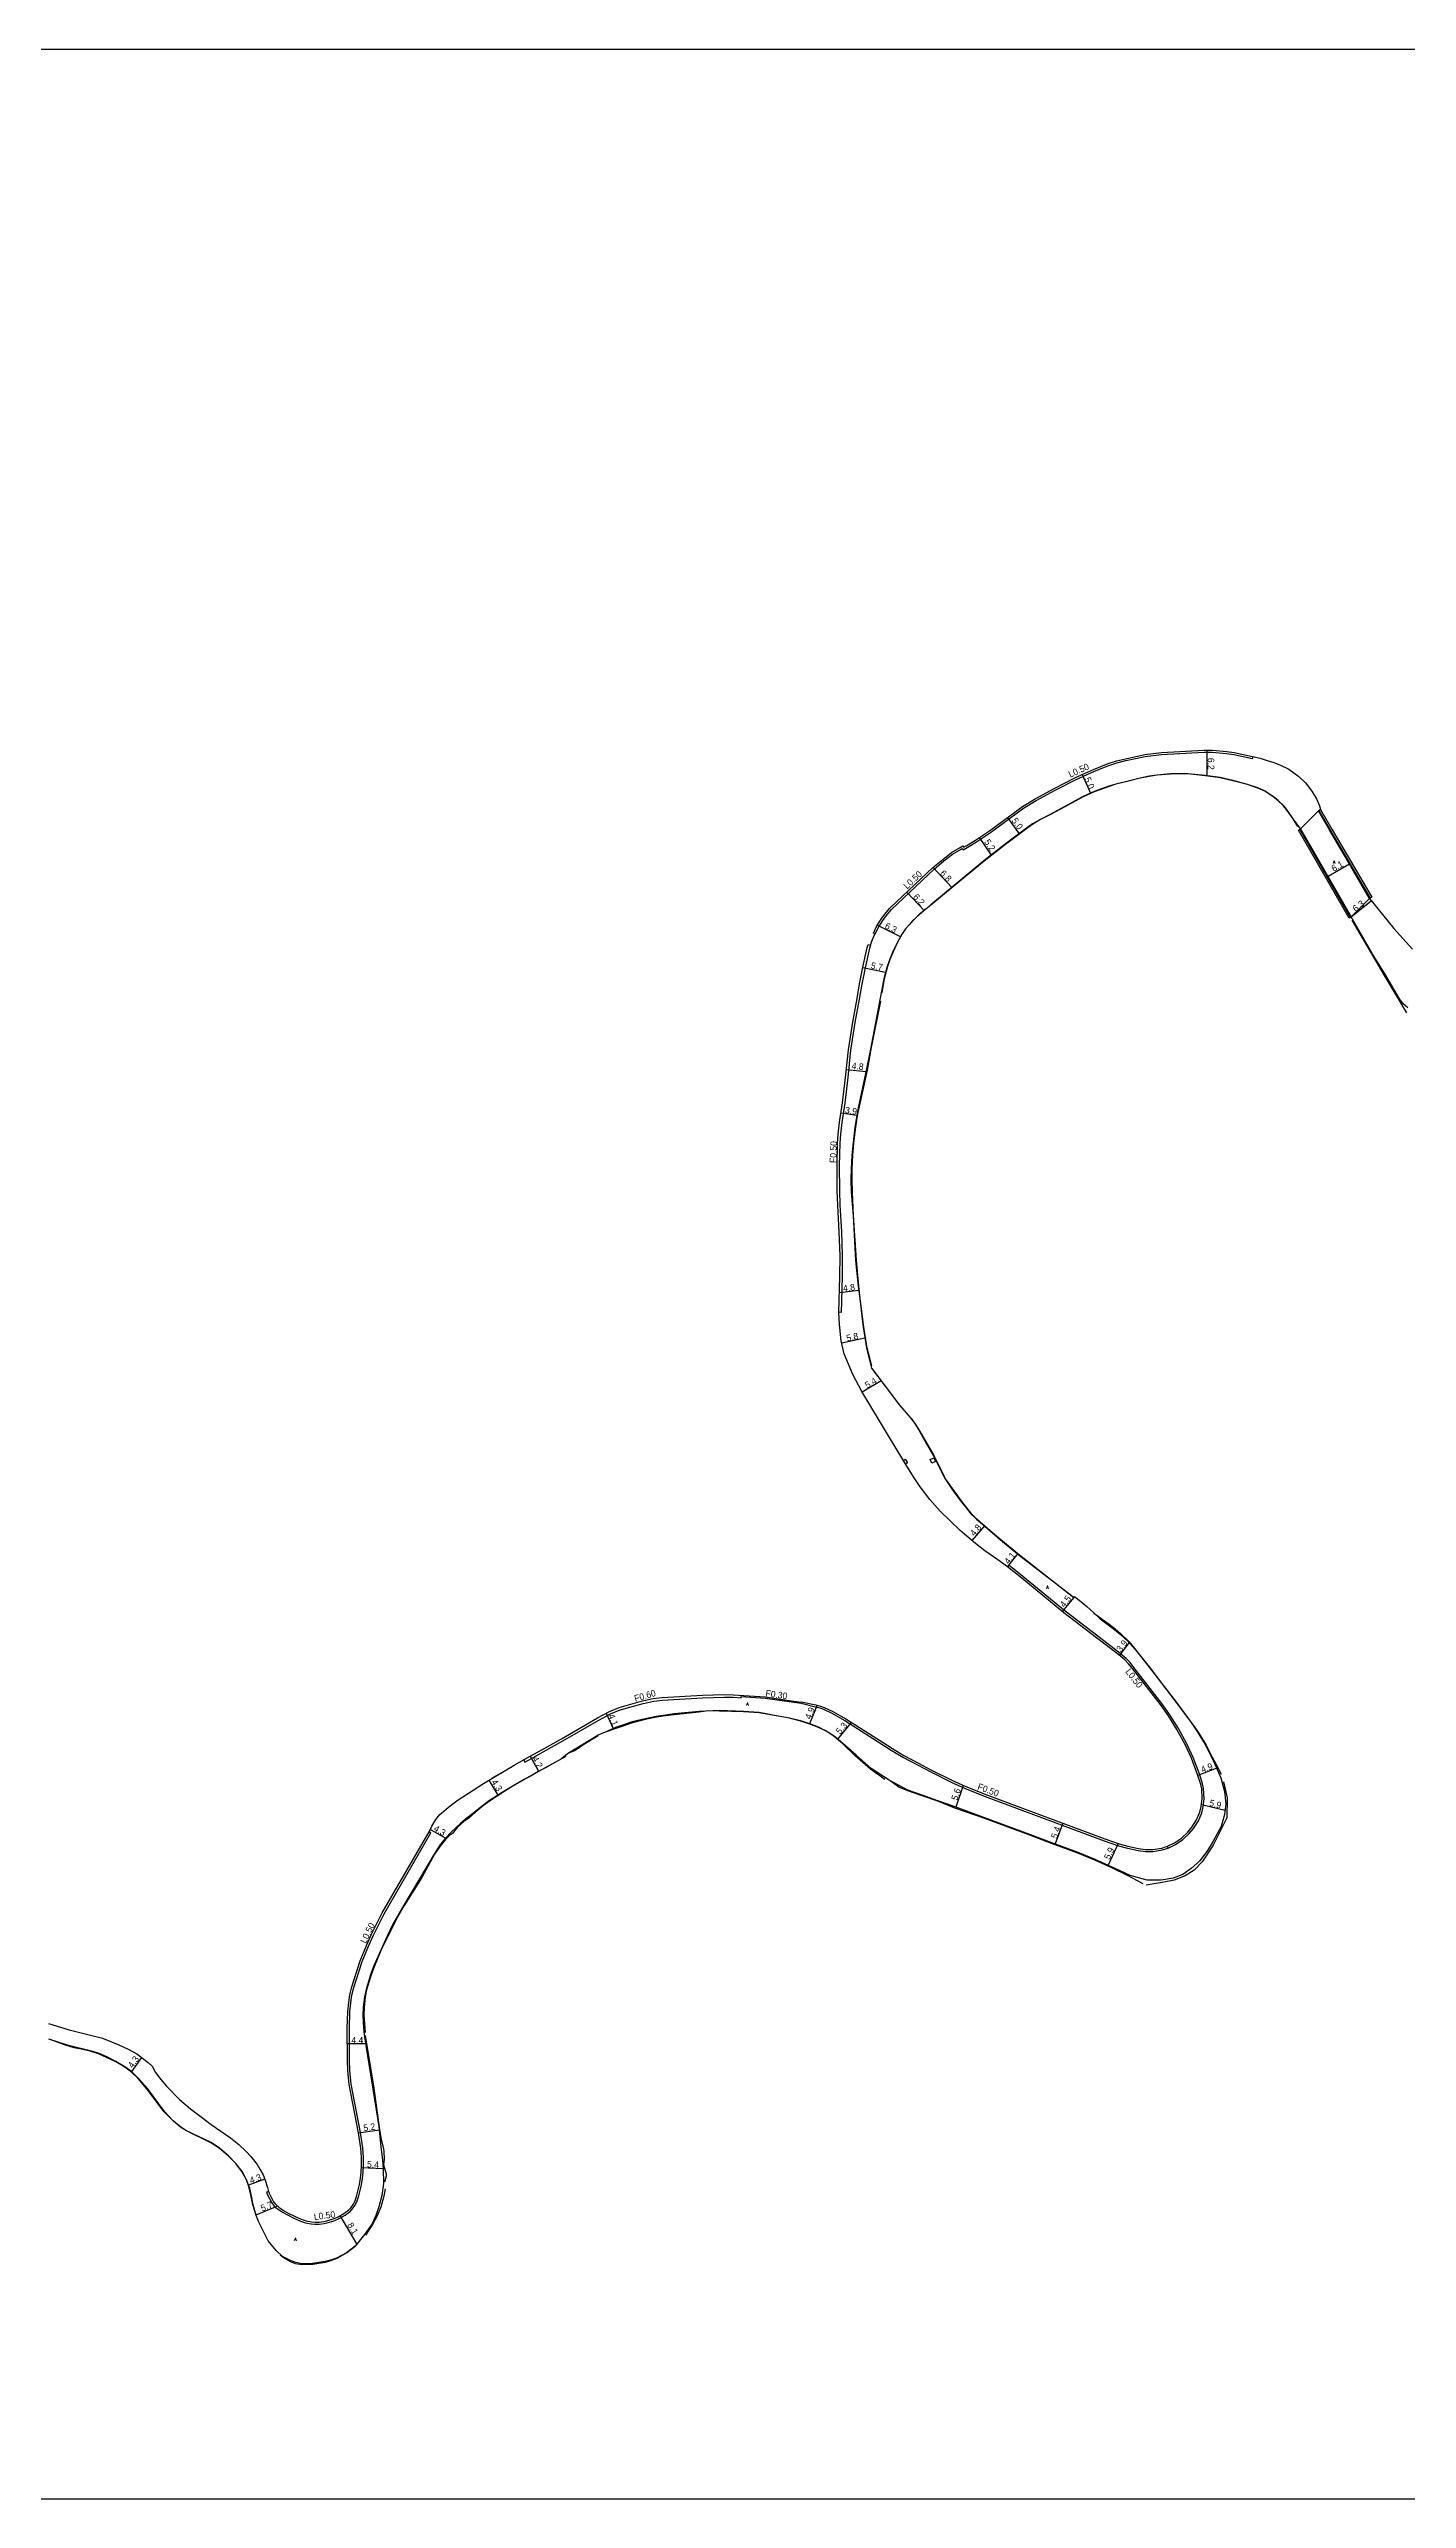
# Model space of a CAD drawing. Header units: metres. Extents: x -20000 to -16000, y -93000 to -90000.
# Drawn here: x -18022 to -17689, y -91800 to -91200 of the extents above; entities that cross this region are included whole.
import ezdxf

# ---------------------------------------------------------------- set-up
doc = ezdxf.new("R2010")
doc.units = ezdxf.units.M
doc.header["$LTSCALE"] = 2.5
for name, color, linetype in [('側溝・桝', 7, 'Continuous'), ('図郭', 7, 'Continuous'), ('幅員', 7, 'Continuous'), ('歩道・分離帯・安全施設', 7, 'Continuous'), ('舗装', 7, 'Continuous'), ('道路', 7, 'Continuous')]:
    doc.layers.add(name, color=color, linetype=linetype)
doc.styles.get("Standard").update_dxf_attribs({"font": ''})
doc.styles.add('YOKO_DECO', font='txt.shx', dxfattribs={"bigfont": 'extfont.shx'})
doc.styles.get('Standard').set_extended_font_data('@MS PGothic')

msp = doc.modelspace()

# ---------------------------------------------------------------- linework, layer by layer
at = {"layer": '側溝・桝'}
for points in [[(-17819.49, -91416.7), (-17818.61, -91414.97), (-17817.44, -91413.15), (-17816.38, -91411.8), (-17815.49, -91410.77), (-17813.94, -91409.23), (-17804.99, -91400.82), (-17802.62, -91398.85), (-17800.51, -91397.2), (-17798.41, -91395.95), (-17798.17, -91395.81), (-17797.95, -91396.16), (-17796.95, -91395.55), (-17794.64, -91394.16), (-17791.23, -91391.88), (-17783.12, -91385.93), (-17780.08, -91384.08), (-17775.4, -91381.55), (-17770.23, -91378.88), (-17765.79, -91376.87), (-17762.27, -91375.46), (-17760.26, -91374.82), (-17758.05, -91374.27), (-17753.34, -91373.27), (-17749.31, -91372.74), (-17738.89, -91372.22), (-17736.9, -91372.23), (-17733.43, -91372.51), (-17731.67, -91372.79), (-17727.03, -91373.77), (-17726.93, -91373.32)], [(-17820.66, -91419.51), (-17820.88, -91420.18), (-17821.94, -91424.98), (-17822.76, -91429.03), (-17823.39, -91432.66), (-17824.42, -91438.43), (-17825.51, -91445.21), (-17826.19, -91451.9), (-17826.92, -91458.17), (-17827.65, -91462.86), (-17828, -91465.78), (-17828.13, -91467.97), (-17828.26, -91473.39), (-17828.23, -91479.6), (-17828.12, -91483.09), (-17827.72, -91489.69), (-17827.53, -91495.51), (-17827.58, -91500.72), (-17827.84, -91509.39), (-17828.37, -91509.37)], [(-17747.72, -91640.59), (-17745.9, -91639.72), (-17744.14, -91638.53), (-17742.55, -91637.02), (-17741.53, -91635.78), (-17740.32, -91633.89), (-17739.5, -91631.97), (-17739.15, -91630.51), (-17738.91, -91628.53), (-17739.03, -91626.04), (-17739.28, -91624.88), (-17739.96, -91622.65), (-17741.59, -91618.39), (-17743.15, -91615.03), (-17745.15, -91611.31), (-17747.27, -91607.92), (-17749.24, -91605.16), (-17756.09, -91596.33), (-17757.05, -91595.16), (-17757.99, -91594.16), (-17759.48, -91592.91), (-17764.98, -91588.71), (-17772.98, -91582.59), (-17783.29, -91574.11), (-17786.78, -91571.32), (-17787.07, -91571.7)], [(-17900.82, -91617.01), (-17896.01, -91614.36), (-17887.12, -91609.26), (-17884.28, -91607.68), (-17881.96, -91606.77), (-17876.33, -91605.16), (-17873.71, -91604.59), (-17871.56, -91604.33), (-17861.77, -91603.79), (-17856.4, -91603.62), (-17854.25, -91603.67), (-17852.31, -91603.78), (-17852.3, -91603.46), (-17846.44, -91603.86), (-17840.56, -91604.71), (-17837.63, -91605.13), (-17834.1, -91605.98), (-17833.04, -91606.27), (-17832.13, -91606.6), (-17830.11, -91607.59), (-17826.92, -91609.37), (-17817.82, -91615.12), (-17815.52, -91616.6), (-17812.69, -91618.32), (-17809.09, -91620.22), (-17806.03, -91621.83), (-17800.9, -91624.42), (-17797.47, -91625.97), (-17791.85, -91628.19), (-17763.36, -91638.8), (-17759.9, -91640.02), (-17757.68, -91640.62), (-17755.05, -91641.19), (-17753.28, -91641.39), (-17751.48, -91641.4), (-17749.14, -91641.06), (-17747.72, -91640.59), (-17747.9, -91640.14)], [(-17905.55, -91619), (-17905.25, -91619.53)], [(-17905.25, -91619.53), (-17903.65, -91618.64), (-17900.82, -91617.01)], [(-17968.08, -91724.71), (-17968.57, -91724.85), (-17968.39, -91725.34), (-17967.28, -91727.47), (-17966.67, -91728.25), (-17965.86, -91728.97), (-17964.66, -91729.75), (-17963.43, -91730.44), (-17961.86, -91731.19), (-17960.21, -91731.92), (-17958.99, -91732.33), (-17957.6, -91732.61), (-17956.68, -91732.69), (-17955.61, -91732.69), (-17954.45, -91732.52), (-17953.74, -91732.38), (-17952.52, -91732.04), (-17951.8, -91731.8), (-17950.74, -91731.32), (-17949.31, -91730.47), (-17948.08, -91729.57), (-17947.53, -91729), (-17946.91, -91728.14), (-17946.4, -91727.22), (-17945.92, -91725.74), (-17945.26, -91723.04), (-17945, -91721.5), (-17944.87, -91719.97), (-17944.8, -91718.39), (-17944.82, -91716.38), (-17944.97, -91714.02), (-17945.54, -91710.25), (-17947.8, -91698.37), (-17948.1, -91695.06), (-17948.24, -91692.55), (-17948.24, -91684.73), (-17948.15, -91680.7), (-17947.91, -91678.46), (-17947.61, -91676.59), (-17947.13, -91674.73), (-17945.12, -91668.37), (-17943.59, -91664.65), (-17942.35, -91661.89), (-17939.75, -91656.68), (-17928.31, -91636.86), (-17928.74, -91636.61)]]:
    msp.add_lwpolyline(points, dxfattribs=at)
for points in [[(-17812.06, -91546.51), (-17812.57, -91545.67), (-17812.1, -91545.38), (-17811.59, -91546.23)], [(-17805.11, -91545.01), (-17804.68, -91545.89), (-17805.56, -91546.32), (-17805.99, -91545.44)]]:
    msp.add_lwpolyline(points, close=True, dxfattribs=at)
at = {"layer": '図郭'}
msp.add_lwpolyline([(-18400, -91200), (-17600, -91200), (-17600, -91800), (-18400, -91800)], close=True, dxfattribs=at)
at = {"layer": '幅員'}
for points in [[(-17738.15, -91378), (-17738.13, -91371.73)], [(-17768.82, -91377.71), (-17766.76, -91382.27)], [(-17784.09, -91392.19), (-17787.02, -91388.19)], [(-17791, -91397.4), (-17793.89, -91393.07)], [(-17800.67, -91405.38), (-17805.31, -91400.44)], [(-17703.28, -91399.65), (-17708.55, -91402.68)], [(-17807.49, -91410.97), (-17811.72, -91406.47)], [(-17702.89, -91412.53), (-17697.95, -91408.56)], [(-17813.3, -91417.43), (-17818.98, -91414.61)], [(-17816.93, -91426.19), (-17822.5, -91425.06)], [(-17821.72, -91450.46), (-17826.53, -91449.97)], [(-17823.98, -91461.21), (-17827.84, -91460.61)], [(-17828.23, -91504.55), (-17823.44, -91503.96)], [(-17822.02, -91515.69), (-17827.65, -91516.96)], [(-17818, -91526.17), (-17822.63, -91528.95)], [(-17792.65, -91561.63), (-17795.79, -91565.26)], [(-17787.07, -91571.7), (-17784.46, -91568.48)], [(-17770.8, -91579.19), (-17773.65, -91582.66)], [(-17757.29, -91590.26), (-17759.67, -91593.37)], [(-17885.35, -91607.57), (-17883.67, -91611.34)], [(-17833.71, -91605.58), (-17835.53, -91610.13)], [(-17825.32, -91609.8), (-17828.72, -91613.88)], [(-17903.95, -91618.12), (-17901.92, -91621.79)], [(-17911.81, -91627.6), (-17913.99, -91623.93)], [(-17797.95, -91625.23), (-17799.74, -91630.54)], [(-17735.81, -91621.04), (-17740.42, -91622.8)], [(-17733.76, -91631.36), (-17739.57, -91629.96)], [(-17924.72, -91638.18), (-17928.46, -91636.02)], [(-17773.49, -91634.51), (-17775.37, -91639.58)], [(-17759.98, -91639.48), (-17762.45, -91644.8)], [(-17999.18, -91691.84), (-18001.65, -91695.31)], [(-17944.3, -91688.54), (-17948.74, -91688.54)], [(-17940.86, -91709.65), (-17946.02, -91710.42)], [(-17968.94, -91721.66), (-17972.94, -91723.15)], [(-17939.95, -91719.16), (-17945.33, -91718.9)], [(-17965.87, -91728.29), (-17971.15, -91730.47)], [(-17946.42, -91737.55), (-17950.52, -91730.6)]]:
    msp.add_lwpolyline(points, dxfattribs=at)
at = {"layer": '歩道・分離帯・安全施設'}
for points in [[(-17715.95, -91390.39), (-17717.08, -91388.54), (-17718.16, -91387.01), (-17718.74, -91386.14), (-17719.4, -91385.32), (-17720.8, -91384.02), (-17721.95, -91383.14), (-17723.04, -91382.37), (-17723.99, -91381.72), (-17725.74, -91380.95), (-17728.29, -91380.1), (-17731.55, -91379.26), (-17734.99, -91378.44), (-17738.64, -91377.93), (-17742.89, -91377.5), (-17747.14, -91377.53), (-17750.43, -91377.82), (-17752.39, -91378.1), (-17754.9, -91378.63), (-17757.48, -91379.28), (-17760.52, -91380.02), (-17762.22, -91380.54), (-17765.86, -91381.86), (-17768.53, -91383.06), (-17774.07, -91386.11), (-17776.76, -91387.52), (-17779.02, -91388.68), (-17780.93, -91389.77), (-17782.71, -91391.09), (-17787.6, -91394.77), (-17792.84, -91398.83), (-17800.14, -91404.87), (-17805.86, -91409.61)], [(-17702.94, -91412.82), (-17715.38, -91391.22)], [(-17698.18, -91407.94), (-17703.38, -91399.05), (-17707.94, -91391.29), (-17710.72, -91386.46)], [(-17807.27, -91410.74), (-17808.75, -91412.07), (-17810.24, -91413.47), (-17811.17, -91414.49), (-17812.08, -91415.51), (-17812.94, -91416.78), (-17814.01, -91418.75), (-17815.19, -91421.3), (-17815.86, -91422.98), (-17816.44, -91424.66), (-17817.27, -91427.75), (-17817.86, -91431.17)], [(-17689.28, -91436.02), (-17694.78, -91426.73), (-17702.69, -91413.34)], [(-17818.18, -91433.16), (-17820.52, -91444.95), (-17821.46, -91450.09), (-17823.41, -91459), (-17823.85, -91461.22), (-17824.32, -91464.08), (-17824.8, -91467.85), (-17825.06, -91471), (-17825.19, -91474.2), (-17825.21, -91476.76), (-17825.14, -91480.01), (-17824.88, -91485.71), (-17824.14, -91496.64), (-17823.55, -91503), (-17823.11, -91506.64), (-17822.66, -91510.39), (-17822.32, -91513.04), (-17821.87, -91516.12), (-17821.49, -91518.07), (-17820.9, -91520.53), (-17820.39, -91522.46)], [(-17820.33, -91523.14), (-17813.49, -91532.13), (-17811.87, -91533.99), (-17810.51, -91535.59), (-17809.64, -91536.81), (-17808.62, -91538.46), (-17806.9, -91541.56), (-17805.21, -91544.5), (-17802.69, -91549.6), (-17802.37, -91550.15), (-17800.37, -91553.07), (-17798.34, -91555.86), (-17797.43, -91556.96), (-17796.87, -91557.7), (-17796.09, -91558.63), (-17795.01, -91559.68), (-17794.65, -91560.03), (-17792.57, -91561.84), (-17788.25, -91565.53), (-17784.21, -91568.82), (-17771.43, -91578.76)], [(-17765.89, -91583.09), (-17762.14, -91585.72), (-17760.68, -91586.92), (-17759.32, -91588.1), (-17757.39, -91590.04), (-17755.29, -91592.53), (-17752.34, -91596.27), (-17745.69, -91604.93), (-17742.11, -91609.81), (-17740.57, -91611.93), (-17738.4, -91615.35), (-17736.9, -91618.3), (-17736.02, -91619.97), (-17734.71, -91622.52)], [(-17817.1, -91623.82), (-17820.63, -91621.25), (-17824.39, -91617.97), (-17827.44, -91614.95), (-17829.49, -91613.23), (-17831.53, -91611.91), (-17833.39, -91611.04), (-17835.48, -91610.23), (-17837.4, -91609.56), (-17840.47, -91608.8), (-17843.21, -91608.3), (-17847.92, -91607.5), (-17851.69, -91607.23), (-17857.64, -91607.07), (-17860.41, -91607.02), (-17862.64, -91607.3), (-17868.68, -91607.94), (-17870.85, -91608.23), (-17873.06, -91608.57), (-17875.78, -91609.07), (-17878.89, -91609.88), (-17885.58, -91612.24)], [(-17887.35, -91613.09), (-17890.79, -91615.24), (-17892.98, -91616.7), (-17894.36, -91617.28)], [(-17895.2, -91618.13), (-17900.29, -91620.96), (-17901.9, -91621.84), (-17907.98, -91625.28), (-17910.17, -91626.67), (-17913.92, -91629.1), (-17915.69, -91630.4), (-17918.08, -91632.41), (-17918.91, -91633.15), (-17920.25, -91634.1), (-17921.89, -91635.54), (-17923, -91636.98), (-17923.76, -91637.52), (-17924.69, -91638.52), (-17926.07, -91640.21), (-17927.38, -91642.12), (-17930.5, -91647.77), (-17934.81, -91654.69), (-17936.47, -91657.49), (-17937.42, -91659.38), (-17938.88, -91662.37), (-17939.97, -91664.46), (-17940.67, -91666.07), (-17941.48, -91667.89), (-17942.18, -91669.67), (-17942.83, -91671.42), (-17943.56, -91673.64), (-17944.11, -91675.65), (-17944.39, -91677.03), (-17944.65, -91679.6), (-17944.72, -91681.52), (-17944.42, -91685.79)], [(-17911.15, -91622.21), (-17913.47, -91623.57)], [(-17753.8, -91649.34), (-17757.68, -91647.34), (-17761.54, -91645.46), (-17765.65, -91643.55), (-17769.83, -91641.8), (-17776.25, -91639.45), (-17781.62, -91637.44), (-17792.89, -91633.25), (-17799.96, -91630.81), (-17804.15, -91629.11), (-17807.97, -91627.82), (-17811.51, -91626.59), (-17813.64, -91625.69), (-17815.81, -91624.11)], [(-17734.19, -91624.34), (-17733.23, -91628.32), (-17733.37, -91633.19), (-17736.72, -91639.84), (-17739.43, -91643.92), (-17741.36, -91646.04), (-17743.53, -91647.39), (-17746.21, -91648.45), (-17749.15, -91648.99), (-17753.08, -91649.64)], [(-17968.26, -91736.6), (-17970.44, -91732.2), (-17971.1, -91730.58), (-17971.86, -91727.97), (-17972.39, -91725.48), (-17972.85, -91723.51), (-17973.47, -91721.8), (-17974.54, -91719.81), (-17976.04, -91717.83), (-17977.85, -91716.01), (-17980.12, -91714.08), (-17982.16, -91712.76), (-17988.18, -91709.87), (-17989.61, -91708.93), (-17991.38, -91707.39), (-17993.59, -91705.2), (-17997.83, -91699.57), (-17999.99, -91697.03), (-18001.58, -91695.48), (-18003.27, -91694.21), (-18005.44, -91692.94), (-18007.7, -91691.87), (-18009.67, -91691.01), (-18011.75, -91690.32), (-18013.49, -91689.94), (-18015.68, -91689.55), (-18018.02, -91688.78), (-18021.55, -91687.48)], [(-17944.42, -91686.46), (-17943.9, -91689.44), (-17942.23, -91699.37), (-17940.95, -91709.06), (-17940.56, -91711.55), (-17939.93, -91714.28), (-17939.83, -91714.86), (-17939.75, -91716.8), (-17939.89, -91718.14), (-17939.22, -91720.36), (-17939.24, -91720.92), (-17939.66, -91722.44)], [(-17939.48, -91724), (-17939.83, -91725.8), (-17940.55, -91728.53), (-17941.45, -91730.67), (-17942.56, -91732.74), (-17944.27, -91735.36)], [(-17946.85, -91738.14), (-17948.91, -91739.71), (-17951.36, -91741.1), (-17952.84, -91741.7), (-17954.18, -91742.1), (-17957.18, -91742.55), (-17959.9, -91742.63), (-17961.41, -91742.38), (-17962.69, -91741.95), (-17964.74, -91740.68), (-17965.2, -91740.22)]]:
    msp.add_lwpolyline(points, dxfattribs=at)
at = {"layer": '舗装'}
for points in [[(-17715.27, -91390.99), (-17710.91, -91386.55)], [(-17702.89, -91412.53), (-17698.38, -91408.03)]]:
    msp.add_lwpolyline(points, dxfattribs=at)
at = {"layer": '道路'}
for points in [[(-17901.12, -91616.49), (-17896.32, -91613.81), (-17887.44, -91608.73), (-17884.53, -91607.11), (-17882.15, -91606.18), (-17876.49, -91604.56), (-17873.81, -91603.98), (-17871.63, -91603.71), (-17861.8, -91603.17), (-17856.4, -91603), (-17854.23, -91603.05), (-17846.41, -91603.56), (-17840.51, -91604.42), (-17837.59, -91604.86), (-17837.56, -91604.74), (-17833.99, -91605.51), (-17832.89, -91605.81), (-17831.94, -91606.16), (-17829.88, -91607.16), (-17826.67, -91608.95), (-17817.55, -91614.72), (-17815.26, -91616.19), (-17812.45, -91617.9), (-17808.86, -91619.8), (-17805.81, -91621.4), (-17800.69, -91623.99), (-17797.28, -91625.53), (-17791.68, -91627.73), (-17763.19, -91638.35), (-17759.75, -91639.56), (-17757.56, -91640.15), (-17754.97, -91640.72), (-17753.27, -91640.91), (-17751.5, -91640.92), (-17749.26, -91640.59), (-17747.9, -91640.14), (-17746.14, -91639.3), (-17744.45, -91638.15), (-17742.89, -91636.69), (-17741.92, -91635.49), (-17740.75, -91633.67), (-17739.96, -91631.82), (-17739.63, -91630.42), (-17739.39, -91628.51), (-17739.51, -91626.11), (-17739.74, -91625), (-17740.42, -91622.8), (-17742.04, -91618.58), (-17743.58, -91615.24), (-17745.57, -91611.55), (-17747.67, -91608.19), (-17749.63, -91605.45), (-17756.47, -91596.63), (-17757.42, -91595.47), (-17758.32, -91594.51), (-17759.79, -91593.28), (-17765.27, -91589.1), (-17773.28, -91582.97), (-17783.59, -91574.48), (-17787.07, -91571.7), (-17789.42, -91570.04), (-17792.63, -91567.81), (-17794.88, -91566.04), (-17798.63, -91562.8), (-17803.53, -91558.08), (-17806.1, -91555.25), (-17808.44, -91552.13), (-17810.07, -91549.71), (-17811.96, -91546.67), (-17812.7, -91545.44), (-17816.19, -91539.66), (-17822.73, -91528.77), (-17824.96, -91524.64), (-17827.07, -91519.56), (-17827.79, -91516.33), (-17828.22, -91512.35), (-17828.37, -91509.37), (-17828.11, -91500.71), (-17828.07, -91495.51), (-17828.26, -91489.72), (-17828.66, -91483.11), (-17828.77, -91479.6), (-17828.8, -91473.39), (-17828.67, -91467.95), (-17828.53, -91465.74), (-17828.18, -91462.79), (-17827.45, -91458.09), (-17826.72, -91451.84), (-17826.04, -91445.14), (-17824.95, -91438.34), (-17823.92, -91432.56), (-17823.28, -91428.93), (-17822.46, -91424.87), (-17821.4, -91420.04), (-17821.17, -91419.34), (-17820.66, -91419.51), (-17820.31, -91418.45), (-17819.7, -91417.11), (-17819.49, -91416.7), (-17819.91, -91416.49), (-17819.04, -91414.73), (-17817.84, -91412.87), (-17816.76, -91411.49), (-17815.85, -91410.44), (-17814.28, -91408.88), (-17805.32, -91400.45), (-17802.92, -91398.47), (-17800.79, -91396.8), (-17798.66, -91395.53), (-17798.01, -91395.14), (-17797.79, -91395.49), (-17797.2, -91395.13), (-17794.9, -91393.75), (-17791.51, -91391.48), (-17783.39, -91385.53), (-17780.32, -91383.66), (-17775.64, -91381.13), (-17770.44, -91378.44), (-17765.97, -91376.42), (-17762.44, -91375), (-17760.39, -91374.35), (-17758.15, -91373.8), (-17753.44, -91372.79), (-17749.35, -91372.26), (-17738.91, -91371.73), (-17736.87, -91371.74), (-17733.37, -91372.02), (-17731.57, -91372.32), (-17725.15, -91373.71), (-17723.44, -91374.22), (-17721.87, -91374.77), (-17720.18, -91375.38), (-17718.17, -91376.39), (-17715.71, -91378.13), (-17714.09, -91379.71), (-17712.5, -91381.75), (-17711.42, -91383.61), (-17710.67, -91385.35), (-17710.37, -91386.24), (-17710.91, -91386.55)], [(-17689.01, -91434.83), (-17690.2, -91433.8), (-17691.03, -91432.63), (-17694.49, -91426.71), (-17697.5, -91421.88), (-17702.89, -91412.53), (-17715.27, -91390.99), (-17717.12, -91388.57), (-17718.2, -91387.04), (-17718.78, -91386.17), (-17719.44, -91385.36), (-17720.83, -91384.06), (-17721.98, -91383.18), (-17723.07, -91382.41), (-17724.02, -91381.77), (-17725.76, -91381), (-17728.3, -91380.15), (-17731.56, -91379.31), (-17735, -91378.49), (-17738.65, -91377.98), (-17742.89, -91377.55), (-17747.14, -91377.58), (-17750.42, -91377.87), (-17752.38, -91378.15), (-17754.89, -91378.69), (-17757.47, -91379.33), (-17760.5, -91380.07), (-17762.2, -91380.59), (-17765.84, -91381.91), (-17768.5, -91383.11), (-17774.05, -91386.16), (-17776.73, -91387.57), (-17778.99, -91388.73), (-17780.9, -91389.82), (-17782.68, -91391.13), (-17787.57, -91394.81), (-17792.81, -91398.87), (-17800.11, -91404.91), (-17805.82, -91409.65), (-17807.49, -91410.97), (-17808.74, -91412.03), (-17810.23, -91413.44), (-17811.18, -91414.46), (-17812.05, -91415.51), (-17812.86, -91416.7), (-17814.01, -91418.72), (-17815.21, -91421.29), (-17815.88, -91422.93), (-17816.52, -91424.67), (-17817.34, -91427.71), (-17820.62, -91444.92), (-17821.65, -91450.15), (-17823.54, -91458.92), (-17823.98, -91461.21), (-17824.43, -91464.03), (-17824.88, -91467.86), (-17825.19, -91470.96), (-17825.36, -91474.23), (-17825.44, -91476.76), (-17825.34, -91479.99), (-17824.83, -91485.7), (-17824.27, -91496.7), (-17823.64, -91502.96), (-17823.17, -91506.67), (-17822.76, -91510.35), (-17822.41, -91513.01), (-17821.96, -91516.07), (-17821.59, -91518.09), (-17821.03, -91520.46), (-17820.4, -91523.05), (-17815.94, -91528.87), (-17813.48, -91532.12), (-17811.91, -91534.02), (-17810.52, -91535.61), (-17809.62, -91536.82), (-17808.62, -91538.43), (-17805.14, -91544.46), (-17802.61, -91549.57), (-17802.31, -91550.15), (-17798.28, -91555.81), (-17796.79, -91557.65), (-17796.02, -91558.58), (-17794.96, -91559.64), (-17790.7, -91563.3), (-17788.2, -91565.46), (-17784.14, -91568.75), (-17770.8, -91579.19), (-17770.65, -91579.02), (-17769.12, -91580.24), (-17767.63, -91581.44), (-17766, -91582.86), (-17764.34, -91584.41), (-17762.38, -91585.93), (-17760.9, -91587.08), (-17759.36, -91588.27), (-17757.52, -91590.01), (-17755.31, -91592.49), (-17752.38, -91596.17), (-17745.74, -91604.95), (-17742.11, -91609.81), (-17740.6, -91612.04), (-17738.66, -91615.26), (-17737.08, -91618.22), (-17736.26, -91620), (-17734.78, -91623.39), (-17733.89, -91626.7), (-17733.56, -91629.72), (-17733.88, -91632.4), (-17734.7, -91635.31), (-17736.66, -91638.92), (-17738.07, -91641.21), (-17739.98, -91643.73), (-17742.05, -91645.57), (-17744.15, -91647.1), (-17746.49, -91647.94), (-17749.4, -91648.43), (-17752.87, -91648.47), (-17757.01, -91647.28), (-17760.68, -91645.62), (-17765.59, -91643.35), (-17769.75, -91641.66), (-17776.2, -91639.27), (-17781.59, -91637.24), (-17792.85, -91633.13), (-17799.89, -91630.49), (-17804.13, -91629.06), (-17808, -91627.66), (-17811.44, -91626.42), (-17816.06, -91623.98), (-17820.45, -91621.07), (-17824.12, -91617.84), (-17827.4, -91615), (-17829.49, -91613.22), (-17831.51, -91611.92), (-17833.39, -91610.99), (-17835.49, -91610.15), (-17837.46, -91609.53), (-17840.48, -91608.78), (-17843.2, -91608.3), (-17847.9, -91607.42), (-17851.74, -91607.11), (-17857.61, -91606.91), (-17862.62, -91607.13), (-17868.71, -91607.75), (-17870.86, -91608.03), (-17873.11, -91608.4), (-17875.82, -91608.95), (-17878.96, -91609.69), (-17881.35, -91610.45), (-17883.11, -91611.09), (-17885.07, -91611.96), (-17887.15, -91612.89), (-17894.79, -91617.47), (-17896.26, -91618.72), (-17899.78, -91620.66)], [(-17710.91, -91386.55), (-17708.14, -91391.38), (-17703.58, -91399.14), (-17698.38, -91408.03), (-17695.24, -91411.94), (-17692.42, -91415.36), (-17687.9, -91420.46)], [(-17907.88, -91620.3), (-17903.94, -91618.11), (-17901.12, -91616.49)], [(-18021.94, -91683.56), (-18016.87, -91685.07), (-18008.75, -91687.16), (-18004.72, -91688.76), (-18002.42, -91689.85), (-18000.33, -91690.99), (-17997.5, -91693.07), (-17996.58, -91694), (-17995.73, -91695.55), (-17994.45, -91697.24), (-17993.03, -91698.87), (-17989.82, -91702.14), (-17987.12, -91704.43), (-17984.52, -91706.42), (-17982.09, -91708.25), (-17979.76, -91709.91), (-17977.35, -91711.58), (-17975.29, -91713.19), (-17973.5, -91714.89), (-17972.35, -91716.12), (-17970.86, -91718.1), (-17970.16, -91719.21), (-17969.37, -91720.62), (-17968.94, -91721.66), (-17968.28, -91723.75), (-17968.08, -91724.71), (-17967.93, -91725.14), (-17966.86, -91727.19), (-17966.3, -91727.9), (-17965.56, -91728.56), (-17964.4, -91729.32), (-17963.2, -91729.99), (-17961.65, -91730.73), (-17960.03, -91731.45), (-17958.86, -91731.85), (-17957.53, -91732.11), (-17956.66, -91732.19), (-17955.65, -91732.19), (-17954.54, -91732.02), (-17953.85, -91731.89), (-17952.67, -91731.56), (-17951.98, -91731.33), (-17950.97, -91730.87), (-17949.59, -91730.05), (-17948.42, -91729.19), (-17947.91, -91728.67), (-17947.34, -91727.87), (-17946.86, -91727.02), (-17946.4, -91725.61), (-17945.75, -91722.94), (-17945.5, -91721.44), (-17945.38, -91719.94), (-17945.3, -91718.38), (-17945.32, -91716.4), (-17945.47, -91714.08), (-17946.03, -91710.33), (-17948.29, -91698.45), (-17948.61, -91695.09), (-17948.74, -91692.56), (-17948.75, -91684.72), (-17948.65, -91680.67), (-17948.41, -91678.39), (-17948.1, -91676.49), (-17947.62, -91674.59), (-17945.59, -91668.2), (-17944.05, -91664.45), (-17942.81, -91661.67), (-17940.19, -91656.44), (-17928.74, -91636.61), (-17928.09, -91635.24), (-17927.09, -91633.62), (-17926.07, -91632.38), (-17923.59, -91630.28), (-17921.57, -91628.76), (-17915.42, -91624.79), (-17907.88, -91620.3)], [(-17904.32, -91623.16), (-17905.41, -91623.77), (-17907.97, -91625.27), (-17910.17, -91626.54), (-17913.9, -91628.95), (-17915.7, -91630.29), (-17918.13, -91632.18), (-17919.81, -91633.53), (-17921.08, -91634.63), (-17921.99, -91635.45), (-17923.39, -91636.79), (-17924.72, -91638.18), (-17925.96, -91639.67), (-17927.27, -91641.69), (-17934.89, -91654.55), (-17936.46, -91657.28), (-17937.61, -91659.21), (-17939.03, -91662.18), (-17942.33, -91669.63), (-17942.97, -91671.39), (-17944.07, -91674.87), (-17944.53, -91677.05), (-17944.85, -91679.57), (-17944.94, -91681.49), (-17944.89, -91683.3), (-17944.71, -91685.62), (-17944.49, -91687.32), (-17944.16, -91689.45), (-17941.06, -91708.78), (-17940.56, -91713.74), (-17940.15, -91716.95), (-17939.95, -91719.16), (-17939.9, -91722.74), (-17940.34, -91725.69), (-17941.07, -91728.45), (-17941.79, -91730.54), (-17942.67, -91732.61), (-17944.54, -91735.22), (-17946.85, -91738.09), (-17948.93, -91739.7), (-17951.42, -91740.99), (-17952.88, -91741.5), (-17954.2, -91741.85), (-17957.26, -91742.31), (-17959.91, -91742.41), (-17961.39, -91742.08), (-17962.54, -91741.66), (-17964.65, -91740.6), (-17966.21, -91739.17), (-17968.14, -91736.75), (-17970.46, -91732.22), (-17971.11, -91730.58), (-17971.85, -91727.96), (-17972.28, -91725.46), (-17972.65, -91723.93), (-17973.44, -91721.8), (-17974.55, -91719.8), (-17976.03, -91717.81), (-17977.82, -91715.95), (-17980.09, -91714.08), (-17982.12, -91712.66), (-17988.16, -91709.81), (-17989.53, -91708.91), (-17991.39, -91707.39), (-17993.5, -91705.14), (-17997.68, -91699.47), (-17999.93, -91697), (-18001.52, -91695.41), (-18003.24, -91694.18), (-18005.42, -91692.88), (-18007.63, -91691.72), (-18009.66, -91690.85), (-18011.77, -91690.25), (-18017.08, -91688.94), (-18021.84, -91687.37)], [(-17904.32, -91623.16), (-17901.89, -91621.78), (-17899.78, -91620.66)]]:
    msp.add_lwpolyline(points, dxfattribs=at)
for points in [[(-17715.27, -91390.99), (-17702.89, -91412.53), (-17703.41, -91412.82), (-17715.78, -91391.28)], [(-17715.27, -91390.99), (-17710.91, -91386.55), (-17708.14, -91391.38), (-17703.58, -91399.14), (-17698.38, -91408.03), (-17702.89, -91412.53)], [(-17698.38, -91408.03), (-17703.58, -91399.14), (-17708.14, -91391.38), (-17710.91, -91386.55), (-17710.37, -91386.24), (-17707.6, -91391.07), (-17703.04, -91398.83), (-17697.84, -91407.72)]]:
    msp.add_lwpolyline(points, close=True, dxfattribs=at)

# ---------------------------------------------------------------- texts
at = {"layer": '側溝・桝'}
for s, rotation, p in [('L0.50', 24, (-17771.71, -91378.46)), ('L0.50', 43, (-17811.65, -91405.86)), ('F0.50', 87.75659, (-17829.03, -91472.84)), ('F0.60', 16, (-17878.21, -91604.77)), ('F0.30', 352, (-17846.41, -91603.43)), ('L0.50', 308, (-17758.3, -91597.42)), ('F0.50', 339, (-17794.56, -91626.16)), ('L0.50', 64.10728, (-17944.21, -91664.09)), ('L0.50', 7, (-17956.84, -91731.7))]:
    msp.add_text(s, height=1.6, rotation=rotation, dxfattribs=at).set_placement(p)
at = {"layer": '幅員'}
for s, rotation, p in [('6.2', 270, (-17738.02, -91373.6)), ('5.0', 294, (-17768.3, -91378.76)), ('5.0', 306, (-17786.14, -91389)), ('5.2', 304, (-17792.87, -91394.22)), ('6.8', 313, (-17803.74, -91402)), ('6.1', 30, (-17707.16, -91401.54)), ('6.2', 313, (-17810.32, -91407.79)), ('6.3', 39, (-17701.75, -91411.42)), ('6.3', 334, (-17817.28, -91415.3)), ('5.7', 349, (-17820.64, -91425.19)), ('4.8', 354, (-17825.29, -91449.77)), ('3.9', 351, (-17826.95, -91460.58)), ('4.8', 7, (-17827.24, -91504.33)), ('5.8', 13, (-17826.32, -91516.54)), ('5.4', 31, (-17821.4, -91528.08)), ('4.8', 49, (-17795.2, -91564.34)), ('4.1', 51, (-17786.79, -91571.21)), ('4.5', 51, (-17773.16, -91581.82)), ('3.9', 53, (-17759.27, -91592.73)), ('4.1', 294, (-17884.95, -91608.17)), ('4.9', 68, (-17835.27, -91609.2)), ('5.3', 50, (-17828.03, -91612.87)), ('4.2', 299, (-17903.58, -91618.67)), ('4.9', 21, (-17739.34, -91622.21)), ('4.3', 301, (-17913.57, -91624.38)), ('5.6', 71, (-17799.39, -91629.05)), ('5.9', 346, (-17737.76, -91630.24)), ('4.3', 330, (-17927.78, -91636.27)), ('5.4', 70, (-17774.99, -91638.41)), ('5.9', 65, (-17762.06, -91643.54)), ('4.3', 55, (-18001.31, -91694.61)), ('5.2', 9, (-17944.68, -91709.96)), ('4.3', 20, (-17972.36, -91722.82)), ('5.4', 357, (-17943.97, -91718.79)), ('5.7', 22, (-17969.58, -91729.61)), ('8.1', 301, (-17948.85, -91732.91))]:
    msp.add_text(s, height=1.6, rotation=rotation, dxfattribs=at).set_placement(p)
msp.add_text('4.4', height=1.6, dxfattribs=at).set_placement((-17947.76, -91688.46))
at = {"layer": '舗装', "style": 'YOKO_DECO'}
for p in [(-17707.34, -91399.51, 347.32), (-17777.55, -91577.07, 358.43), (-17851.02, -91605.67, 367.86), (-17961.77, -91736.76, 377.92)]:
    msp.add_text('A', height=0.75, dxfattribs=at).set_placement(p)

doc.saveas('drawing.dxf')
